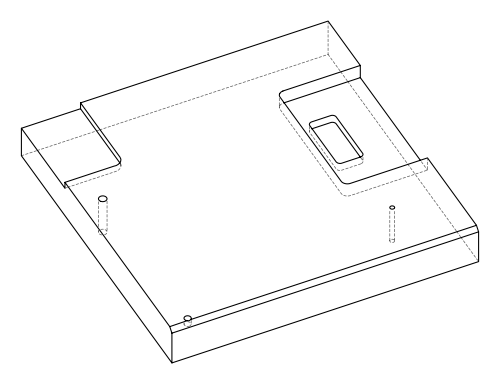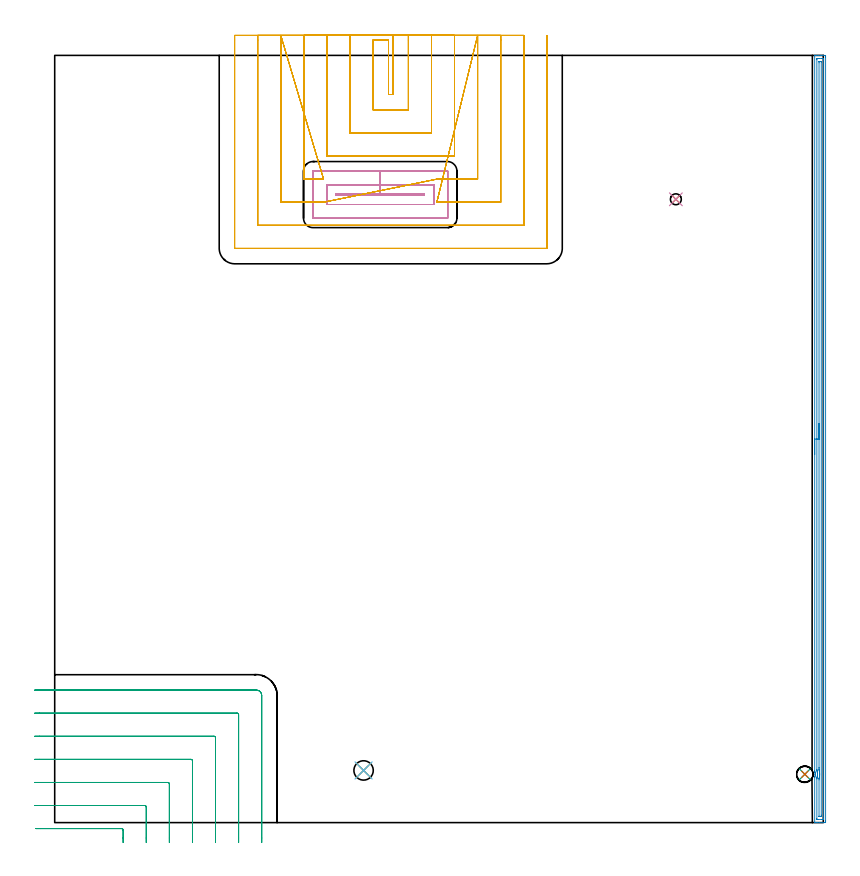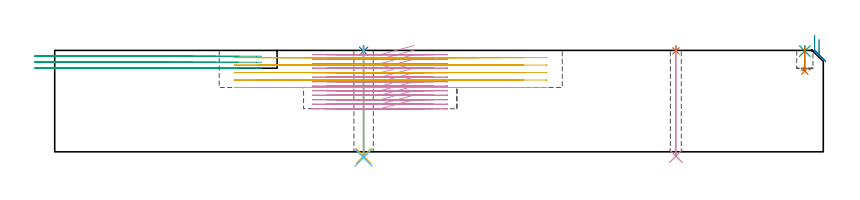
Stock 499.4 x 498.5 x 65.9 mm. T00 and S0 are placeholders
(PLAN: 11 operations, 7 tool changes, 70.2 min)
(1 SPOT_DRILL | STEP1HOLE | NXT0321_9005460120000 | 0.03 min | 0 mm3)
(2 SPOT_DRILL_1 | STEP1HOLE_1 | NXT0321_9005460120000 | 0.03 min | 2 mm3)
(3 SPOT_DRILL_2 | STEP1POCKET | NXT0321_9005460120000 | 0.03 min | 5 mm3)
(4 DRILL_THROUGH_HOLE_INTO_CENTER | STEP1HOLE | NXT0301_042 | 0.28 min | 2576 mm3)
(5 DRILL_THROUGH_HOLE_INTO_CENTER_1 | STEP1HOLE_1 | NXT0301_042 | 0.28 min | 2562 mm3)
(6 DRILL_TO_ENLARGE_THROUGH_HOLE | STEP1HOLE_1 | NXT0301_097 | 0.29 min | 5609 mm3)
(7 DRILL_BLIND_HOLE_INTO_CENTER | STEP1POCKET | NXT0301_077 | 0.06 min | 1069 mm3)
(8 AREA_MILL | FG_CHAMFER_SURFACE | UGT0205_001 | 12.16 min | 12564 mm3)
(9 MILL_CORNER_NOTCH_RECTANGULAR | CORNER_NOTCH_RECTANGULAR | UGT0201_136 | Follow Part, ap 5, ae 75% | 7.11 min | 160647 mm3)
(10 MILL_RECTANGULAR_POCKET | POCKET_RECTANGULAR_STRAIGHT | NXT0201_011 | Follow Part, ap 3, ae 75% | 15.13 min | 160785 mm3)
(11 MILL_SLOT | SLOT_PARTIAL_RECTANGULAR | UGT0201_136 | Follow Part, ap 5, ae 75% | 34.76 min | 624085 mm3)
(TOOL NXT0321_9005460120000 | NC Spot Drill, 142deg, 12mm, Carbide, Uncoated | D12 PA142 FL30 Z2)
(TOOL NXT0301_042 | Carbide Drill 7.1mm [860.1-0710-057A1-MM 2214] | D7.1 PA140 FL85 Z2)
(TOOL NXT0301_097 | Carbide Drill 12.6mm [860.1-1260-063A1-MM 2214] | D12.6 PA140 FL77 Z2)
(TOOL NXT0301_077 | Carbide Drill 10.6mm [860.1-1060-053A1-MM 2214] | D10.6 PA140 FL71 Z2)
(TOOL UGT0205_001 | Chamfer Mill 20 x 3 x 45 deg. | D20 FL50 Z2)
(TOOL UGT0201_136 | Carbide End Mill 20.0 | D20 FL30 Z4)
(TOOL NXT0201_011 | ENDMILL 12mm [2P460-1200-NA 1630] | D12 FL38 Z6)
(OP 1 SPOT_DRILL)
G17 G21 G94 G90
T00 M6
G54
G17 G0 G90 X403.6 Y405. S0 M3
G43 Z75.9 H0
G94 G81 G98 Z65.594 F250. R68.9
G80
M5
M2
(OP 2 SPOT_DRILL_1)
G17 G21 G94 G90
T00 M6
G54
G17 G0 G90 X200.7 Y33.9 S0 M3
G43 Z75.9 H0
G94 G81 G98 Z65.349 F250. R68.9
G80
M5
M2
(OP 3 SPOT_DRILL_2)
G17 G21 G94 G90
T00 M6
G54
G17 G0 G90 X487.4 Y31.4 S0 M3
G43 Z75.9 H0
G94 G81 G98 Z65.444 F250. R68.9
G80
M5
M2
(OP 4 DRILL_THROUGH_HOLE_INTO_CENTER)
G17 G21 G94 G90
T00 M6
G54
G17 G0 G90 X403.6 Y405. S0 M3
G43 Z75.9 H1
G94 G73 G98 Z-2.792 F250. Q6.869 R67.9
G80
M5
M2
(OP 5 DRILL_THROUGH_HOLE_INTO_CENTER_1)
G17 G21 G94 G90
T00 M6
G54
G17 G0 G90 X200.7 Y33.9 S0 M3
G43 Z75.9 H1
G94 G73 G98 Z-2.792 F250. Q6.869 R67.9
G80
M5
M2
(OP 6 DRILL_TO_ENLARGE_THROUGH_HOLE)
G17 G21 G94 G90
T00 M6
G54
G17 G0 G90 X200.7 Y33.9 S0 M3
G43 Z75.9 H1
G94 G73 G98 Z-3.793 F250. Q11.616 R67.9
G80
M5
M2
(OP 7 DRILL_BLIND_HOLE_INTO_CENTER)
G17 G21 G94 G90
T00 M6
G54
G17 G0 G90 X487.4 Y31.4 S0 M3
G43 Z75.9 H1
G94 G81 G98 Z52.4 F250. R67.9
G80
M5
M2
(OP 8 AREA_MILL)
G17 G21 G94 G90
T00 M6
G54
G17 G0 G90 X493.8 Y239.202 S1061 M3
G43 Z75.9 H0
G94 G1 Y239.24 Z75.028 F250.
Y239.354 Z74.163
Y239.543 Z73.312
Y239.805 Z72.48
Y240.139 Z71.674
Y240.542 Z70.9
Y241.01 Z70.164
Y241.541 Z69.472
Y242.131 Z68.829
Y242.774 Z68.239
Y243.466 Z67.708
Y244.202 Z67.24
Y244.976 Z66.837
Y245.782 Z66.503
Y246.614 Z66.241
Y247.465 Z66.052
Y248.33 Z65.938
Y249.202 Z65.9
Y498.316
X493.803 Y498.492 Z65.888
X493.808 Y498.493 Z65.883
X494.18 Y498.5 Z65.519
X494.417 Z65.283
X495.144 Z64.551
X496.39 Z63.307
X497.791 Z61.904
X498.414 Z61.282
X500.178 Z59.519
X500.438 Y498.497 Z59.259
X500.892 Y498.49 Z58.806
X500.895 Y498.332 Z58.803
X500.899 Y497.869 Z58.801
X500.9 Y497.4 Z58.8
Y1.057
X500.899 Y0.631 Z58.801
X500.895 Y0.168 Z58.803
X500.892 Y0.01 Z58.806
X500.438 Y0. Z59.259
X496.909 Z62.786
X495.508 Z64.188
X495.144 Z64.551
X494.417 Z65.283
X494.181 Z65.519
X493.808 Y0.007 Z65.883
X493.803 Y0.008 Z65.888
X493.8 Y0.184 Z65.9
Y29.25
X493.805 Y29.377 Z65.889
X493.858 Y29.534 Z65.841
X493.939 Y29.779 Z65.76
X494.057 Y30.228 Z65.641
X494.139 Y30.673 Z65.559
X494.162 Y30.924 Z65.531
X494.169 Y31.011 Z65.521
X494.181 Y31.122 Z65.512
X494.182 Y31.193 Z65.511
X494.18 Y31.324 Z65.504
X494.181 Y31.372
Y31.415 Z65.502
X494.182 Y31.459 Z65.504
Y31.461
X494.183 Y31.515
X494.184 Y31.569 Z65.507
X494.17 Y31.797 Z65.526
X494.159 Y31.932 Z65.536
X494.153 Y32.016 Z65.542
X494.106 Y32.305 Z65.591
X494.08 Y32.464 Z65.618
X494.042 Y32.62 Z65.657
X493.988 Y32.827 Z65.706
X493.968 Y32.91 Z65.727
X493.826 Y33.344 Z65.869
X493.805 Y33.422 Z65.89
X493.8 Y33.719 Z65.9
Y249.202
X495.214 Z64.486
X495.215 Y496.009 Z64.485
Y496.08
X495.221 Y496.482 Z64.479
X495.618 Y496.495 Z64.082
X496.027 Y496.498 Z63.673
X496.495 Y496.5 Z63.205
X498.673 Y496.499 Z61.027
X499.144 Y496.497 Z60.556
X499.378 Y496.49 Z60.322
X499.479 Y496.461 Z60.221
X499.485 Y496.152 Z60.215
Y496.08
Y2.491
Y2.42
X499.479 Y2.018 Z60.221
X499.082 Y2.005 Z60.618
X498.673 Y2.002 Z61.027
X498.205 Y2. Z61.495
X496.027 Y2.001 Z63.673
X495.555 Y2.003 Z64.145
X495.322 Y2.01 Z64.378
X495.221 Y2.039 Z64.479
X495.215 Y2.348 Z64.485
Y2.42
Y28.355
X495.219 Y28.767 Z64.481
X495.221 Y28.868 Z64.479
X495.237 Y28.958 Z64.463
X495.275 Y29.117 Z64.425
X495.387 Y29.573 Z64.313
X495.441 Y29.843 Z64.259
X495.497 Y30.144 Z64.203
X495.556 Y30.621 Z64.144
X495.591 Y31.038 Z64.109
X495.596 Y31.474 Z64.104
X495.577 Y31.932 Z64.123
X495.532 Y32.434 Z64.168
X495.466 Y32.827 Z64.234
X495.406 Y33.135 Z64.294
X495.305 Y33.559 Z64.395
X495.261 Y33.721 Z64.439
X495.234 Y33.824 Z64.466
X495.221 Y33.877 Z64.479
X495.219 Y33.927 Z64.481
X495.216 Y34.133 Z64.484
X495.214 Y34.544 Z64.486
Y34.615
Y249.202
X496.628 Z63.072
X496.629 Y493.681 Z63.071
X496.633 Y494.291 Z63.067
X496.635 Y494.432 Z63.065
X496.641 Y494.49 Z63.059
X496.707 Y494.496 Z62.993
X496.909 Y494.498 Z62.791
X497.585 Y494.5 Z62.115
X497.791 Y494.499 Z61.909
X497.997 Y494.497 Z61.703
X498.055 Y494.493 Z61.645
X498.066 Y494.489 Z61.634
X498.068 Y494.484 Z61.632
X498.07 Y494.462 Z61.63
X498.071 Y494.386 Z61.629
X498.072 Y494.291 Z61.628
X498.071 Y4.819 Z61.629
X498.067 Y4.209 Z61.633
X498.065 Y4.068 Z61.635
X498.059 Y4.009 Z61.641
X497.993 Y4.004 Z61.707
X497.791 Y4.002 Z61.909
X497.115 Y4. Z62.585
X496.909 Y4.001 Z62.791
X496.703 Y4.003 Z62.997
X496.645 Y4.007 Z63.055
X496.634 Y4.011 Z63.066
X496.632 Y4.016 Z63.068
X496.63 Y4.038 Z63.07
X496.629 Y4.114 Z63.071
X496.628 Y4.209 Z63.072
X496.629 Y27.744 Z63.071
X496.634 Y28.355 Z63.066
X496.636 Y28.496 Z63.064
X496.658 Y28.61 Z63.042
X496.72 Y28.898 Z62.98
X496.796 Y29.249 Z62.904
X496.814 Y29.346 Z62.886
X496.909 Y29.9 Z62.791
X496.936 Y30.117 Z62.764
X496.938 Y30.144 Z62.762
X497.004 Y30.942 Z62.696
X497.007 Y31.038 Z62.693
X497.01 Y31.43 Z62.69
X497.001 Y31.839 Z62.699
X496.995 Y31.932 Z62.705
X496.927 Y32.809 Z62.773
X496.924 Y32.827 Z62.776
X496.909 Y32.928 Z62.791
X496.758 Y33.721 Z62.942
X496.719 Y33.913 Z62.981
X496.636 Y34.312 Z63.064
X496.632 Y34.615 Z63.068
X496.63 Y34.898 Z63.07
X496.629 Y35.51 Z63.071
Y35.794
X496.628 Y249.202 Z63.072
Y250.073 Z63.11
Y250.938 Z63.223
Y251.79 Z63.412
Y252.622 Z63.675
Y253.428 Z64.008
Y254.202 Z64.411
Y254.938 Z64.88
Y255.63 Z65.411
Y256.273 Z66.
Y256.862 Z66.644
Y257.393 Z67.336
Y257.862 Z68.072
Y258.265 Z68.845
Y258.599 Z69.651
Y258.861 Z70.483
Y259.05 Z71.335
Y259.164 Z72.2
Y259.202 Z73.072
G0 Z75.9
M5
M2
(OP 9 MILL_CORNER_NOTCH_RECTANGULAR)
G17 G21 G94 G90
T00 M6
G54
G17 G0 G90 X44.5 Y-13. S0 M3
G43 Z76.043 H0
Z62.129
G94 G1 Y-10. F250.
Y-4.893 F500.
G3 X43.507 Y-3.9 R1.
G1 X-9.208
X-12.208 F250.
G0 Z76.043
X59.5 Y-13.
Z62.129
G1 Y-10.
Y10.107 F500.
G3 X58.507 Y11.1 R1.
G1 X-10.
X-13. F250.
G0 Z76.043
X74.5 Y-13.
Z62.129
G1 Y-10.
Y25.107 F500.
G3 X73.507 Y26.1 R1.
G1 X-10.
X-13. F250.
G0 Z76.043
X89.5 Y-13.
Z62.129
G1 Y-10.
Y40.106 F500.
G3 X88.506 Y41.1 R1.
G1 X-10.
X-13. F250.
G0 Z76.043
X104.5 Y-13.
Z62.129
G1 Y-10.
Y55.106 F500.
G3 X103.506 Y56.1 R1.
G1 X-10.
X-13. F250.
G0 Z76.043
X119.5 Y-13.
Z62.129
G1 Y-10.
Y70.105 F500.
G3 X118.505 Y71.1 R1.
G1 X-10.
X-13. F250.
G0 Z76.043
X134.5 Y-13.
Z62.129
G1 Y-10.
Y82.6 F500.
G3 X131. Y86.1 R3.5
G1 X-10.
X-13. F250.
G0 Z76.043
X44.5 Y-13.
Z58.214
G1 Y-10.
Y-4.893 F500.
G3 X43.507 Y-3.9 R1.
G1 X-9.208
X-12.208 F250.
G0 Z76.043
X59.5 Y-13.
Z58.214
G1 Y-10.
Y10.107 F500.
G3 X58.507 Y11.1 R1.
G1 X-10.
X-13. F250.
G0 Z76.043
X74.5 Y-13.
Z58.214
G1 Y-10.
Y25.107 F500.
G3 X73.507 Y26.1 R1.
G1 X-10.
X-13. F250.
G0 Z76.043
X89.5 Y-13.
Z58.214
G1 Y-10.
Y40.106 F500.
G3 X88.506 Y41.1 R1.
G1 X-10.
X-13. F250.
G0 Z76.043
X104.5 Y-13.
Z58.214
G1 Y-10.
Y55.106 F500.
G3 X103.506 Y56.1 R1.
G1 X-10.
X-13. F250.
G0 Z76.043
X119.5 Y-13.
Z58.214
G1 Y-10.
Y70.105 F500.
G3 X118.505 Y71.1 R1.
G1 X-10.
X-13. F250.
G0 Z76.043
X134.5 Y-13.
Z58.214
G1 Y-10.
Y82.6 F500.
G3 X131. Y86.1 R3.5
G1 X-10.
X-13. F250.
G0 Z76.043
X44.5 Y-13.
Z54.3
G1 Y-10.
Y-4.893 F500.
G3 X43.507 Y-3.9 R1.
G1 X-9.208
X-12.208 F250.
G0 Z76.043
X59.5 Y-13.
Z54.3
G1 Y-10.
Y10.107 F500.
G3 X58.507 Y11.1 R1.
G1 X-10.
X-13. F250.
G0 Z76.043
X74.5 Y-13.
Z54.3
G1 Y-10.
Y25.107 F500.
G3 X73.507 Y26.1 R1.
G1 X-10.
X-13. F250.
G0 Z76.043
X89.5 Y-13.
Z54.3
G1 Y-10.
Y40.106 F500.
G3 X88.506 Y41.1 R1.
G1 X-10.
X-13. F250.
G0 Z76.043
X104.5 Y-13.
Z54.3
G1 Y-10.
Y55.106 F500.
G3 X103.506 Y56.1 R1.
G1 X-10.
X-13. F250.
G0 Z76.043
X119.5 Y-13.
Z54.3
G1 Y-10.
Y70.105 F500.
G3 X118.505 Y71.1 R1.
G1 X-10.
X-13. F250.
G0 Z76.043
X134.5 Y-13.
Z54.3
G1 Y-10.
Y82.6 F500.
G3 X131. Y86.1 R3.5
G1 X-10.
X-13. F250.
G0 Z76.043
M5
M2
(OP 10 MILL_RECTANGULAR_POCKET)
G17 G21 G94 G90
T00 M6
G54
G17 G0 G90 X233.618 Y408.5 S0 M3
G43 Z76.043 H1
Z69.043
G94 G1 X211.5 Z63.117 F250.
X182.7 F500.
Y407.6
X240.3
Y408.5
X211.5
Y414.5
X176.7
Y401.6
X246.3
Y414.5
X211.5
Y423.5
X167.8
X167.745 Y423.495
X167.705 Y423.455
X167.7 Y423.4
Y392.7
X167.705 Y392.645
X167.745 Y392.605
X167.8 Y392.6
X255.2
X255.255 Y392.605
X255.295 Y392.645
X255.3 Y392.7
Y423.4
X255.295 Y423.455
X255.255 Y423.495
X255.2 Y423.5
X211.5
X210.5
G0 X233.618 Y408.5 Z66.117
G1 X211.5 Z60.19 F250.
X182.7 F500.
Y407.6
X240.3
Y408.5
X211.5
Y414.5
X176.7
Y401.6
X246.3
Y414.5
X211.5
Y423.5
X167.8
X167.745 Y423.495
X167.705 Y423.455
X167.7 Y423.4
Y392.7
X167.705 Y392.645
X167.745 Y392.605
X167.8 Y392.6
X255.2
X255.255 Y392.605
X255.295 Y392.645
X255.3 Y392.7
Y423.4
X255.295 Y423.455
X255.255 Y423.495
X255.2 Y423.5
X211.5
X210.5
G0 X233.618 Y408.5 Z63.19
G1 X211.5 Z57.264 F250.
X182.7 F500.
Y407.6
X240.3
Y408.5
X211.5
Y414.5
X176.7
Y401.6
X246.3
Y414.5
X211.5
Y423.5
X167.8
X167.745 Y423.495
X167.705 Y423.455
X167.7 Y423.4
Y392.7
X167.705 Y392.645
X167.745 Y392.605
X167.8 Y392.6
X255.2
X255.255 Y392.605
X255.295 Y392.645
X255.3 Y392.7
Y423.4
X255.295 Y423.455
X255.255 Y423.495
X255.2 Y423.5
X211.5
X210.5
G0 X233.618 Y408.5 Z60.264
G1 X211.5 Z54.338 F250.
X182.7 F500.
Y407.6
X240.3
Y408.5
X211.5
Y414.5
X176.7
Y401.6
X246.3
Y414.5
X211.5
Y423.5
X167.8
X167.745 Y423.495
X167.705 Y423.455
X167.7 Y423.4
Y392.7
X167.705 Y392.645
X167.745 Y392.605
X167.8 Y392.6
X255.2
X255.255 Y392.605
X255.295 Y392.645
X255.3 Y392.7
Y423.4
X255.295 Y423.455
X255.255 Y423.495
X255.2 Y423.5
X211.5
X210.5
G0 X233.618 Y408.5 Z57.338
G1 X211.5 Z51.411 F250.
X182.7 F500.
Y407.6
X240.3
Y408.5
X211.5
Y414.5
X176.7
Y401.6
X246.3
Y414.5
X211.5
Y423.5
X167.8
X167.745 Y423.495
X167.705 Y423.455
X167.7 Y423.4
Y392.7
X167.705 Y392.645
X167.745 Y392.605
X167.8 Y392.6
X255.2
X255.255 Y392.605
X255.295 Y392.645
X255.3 Y392.7
Y423.4
X255.295 Y423.455
X255.255 Y423.495
X255.2 Y423.5
X211.5
X210.5
G0 X233.618 Y408.5 Z54.411
G1 X211.5 Z48.485 F250.
X182.7 F500.
Y407.6
X240.3
Y408.5
X211.5
Y414.5
X176.7
Y401.6
X246.3
Y414.5
X211.5
Y423.5
X167.8
X167.745 Y423.495
X167.705 Y423.455
X167.7 Y423.4
Y392.7
X167.705 Y392.645
X167.745 Y392.605
X167.8 Y392.6
X255.2
X255.255 Y392.605
X255.295 Y392.645
X255.3 Y392.7
Y423.4
X255.295 Y423.455
X255.255 Y423.495
X255.2 Y423.5
X211.5
X210.5
G0 X233.618 Y408.5 Z51.485
G1 X211.5 Z45.558 F250.
X182.7 F500.
Y407.6
X240.3
Y408.5
X211.5
Y414.5
X176.7
Y401.6
X246.3
Y414.5
X211.5
Y423.5
X167.8
X167.745 Y423.495
X167.705 Y423.455
X167.7 Y423.4
Y392.7
X167.705 Y392.645
X167.745 Y392.605
X167.8 Y392.6
X255.2
X255.255 Y392.605
X255.295 Y392.645
X255.3 Y392.7
Y423.4
X255.295 Y423.455
X255.255 Y423.495
X255.2 Y423.5
X211.5
X210.5
G0 X233.618 Y408.5 Z48.558
G1 X211.5 Z42.632 F250.
X182.7 F500.
Y407.6
X240.3
Y408.5
X211.5
Y414.5
X176.7
Y401.6
X246.3
Y414.5
X211.5
Y423.5
X167.8
X167.745 Y423.495
X167.705 Y423.455
X167.7 Y423.4
Y392.7
X167.705 Y392.645
X167.745 Y392.605
X167.8 Y392.6
X255.2
X255.255 Y392.605
X255.295 Y392.645
X255.3 Y392.7
Y423.4
X255.295 Y423.455
X255.255 Y423.495
X255.2 Y423.5
X211.5
X210.5
G0 X233.618 Y408.5 Z45.632
G1 X211.5 Z39.706 F250.
X182.7 F500.
Y407.6
X240.3
Y408.5
X211.5
Y414.5
X176.7
Y401.6
X246.3
Y414.5
X211.5
Y423.5
X167.8
X167.745 Y423.495
X167.705 Y423.455
X167.7 Y423.4
Y392.7
X167.705 Y392.645
X167.745 Y392.605
X167.8 Y392.6
X255.2
X255.255 Y392.605
X255.295 Y392.645
X255.3 Y392.7
Y423.4
X255.295 Y423.455
X255.255 Y423.495
X255.2 Y423.5
X211.5
X210.5
G0 X233.618 Y408.5 Z42.706
G1 X211.5 Z36.779 F250.
X182.7 F500.
Y407.6
X240.3
Y408.5
X211.5
Y414.5
X176.7
Y401.6
X246.3
Y414.5
X211.5
Y423.5
X167.8
X167.745 Y423.495
X167.705 Y423.455
X167.7 Y423.4
Y392.7
X167.705 Y392.645
X167.745 Y392.605
X167.8 Y392.6
X255.2
X255.255 Y392.605
X255.295 Y392.645
X255.3 Y392.7
Y423.4
X255.295 Y423.455
X255.255 Y423.495
X255.2 Y423.5
X211.5
X210.5
G0 X233.618 Y408.5 Z39.779
G1 X211.5 Z33.853 F250.
X182.7 F500.
Y407.6
X240.3
Y408.5
X211.5
Y414.5
X176.7
Y401.6
X246.3
Y414.5
X211.5
Y423.5
X167.8
X167.745 Y423.495
X167.705 Y423.455
X167.7 Y423.4
Y392.7
X167.705 Y392.645
X167.745 Y392.605
X167.8 Y392.6
X255.2
X255.255 Y392.605
X255.295 Y392.645
X255.3 Y392.7
Y423.4
X255.295 Y423.455
X255.255 Y423.495
X255.2 Y423.5
X211.5
X210.5
G0 X233.618 Y408.5 Z36.853
G1 X211.5 Z30.926 F250.
X182.7 F500.
Y407.6
X240.3
Y408.5
X211.5
Y414.5
X176.7
Y401.6
X246.3
Y414.5
X211.5
Y423.5
X167.8
X167.745 Y423.495
X167.705 Y423.455
X167.7 Y423.4
Y392.7
X167.705 Y392.645
X167.745 Y392.605
X167.8 Y392.6
X255.2
X255.255 Y392.605
X255.295 Y392.645
X255.3 Y392.7
Y423.4
X255.295 Y423.455
X255.255 Y423.495
X255.2 Y423.5
X211.5
X210.5
G0 X233.618 Y408.5 Z33.926
G1 X211.5 Z28. F250.
X182.7 F500.
Y407.6
X240.3
Y408.5
X211.5
Y414.5
X176.7
Y401.6
X246.3
Y414.5
X211.5
Y423.5
X167.8
X167.745 Y423.495
X167.705 Y423.455
X167.7 Y423.4
Y392.7
X167.705 Y392.645
X167.745 Y392.605
X167.8 Y392.6
X255.2
X255.255 Y392.605
X255.295 Y392.645
X255.3 Y392.7
Y423.4
X255.295 Y423.455
X255.255 Y423.495
X255.2 Y423.5
X211.5
X210.5
G0 Z76.043
M5
M2
(OP 11 MILL_SLOT)
G17 G21 G94 G90
T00 M6
G54
G17 G0 G90 X219.8 Y511.5 S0 M3
G43 Z76.043 H0
Z61.195
G94 G1 Y508.5 F250.
Y473.1 F500.
X216.9
Y508.5
X206.9
Y463.1
X229.8
Y508.5
Y511.5 F250.
X191.9
Y508.5
Y448.1 F500.
X244.8
Y508.5
Y511.5 F250.
X176.9
Y508.5
Y433.1 F500.
X259.8
Y508.5
Y511.5 F250.
X161.9
Y508.5
Y418.1 F500.
X171.7
X174.7 F250.
X146.9 Y511.5 F500.
Y508.5 F250.
Y403.1 F500.
X171.7
X174.7 F250.
X248.3 Y418.1 F500.
X251.3 F250.
X274.8 F500.
Y508.5
Y511.5 F250.
X248.3 Y403.1 F500.
X251.3 F250.
X289.8 F500.
Y508.5
Y511.5 F250.
X131.9
Y508.5
Y388.1 F500.
X304.8
Y508.5
Y511.5 F250.
X116.9
Y508.5
Y373.2 F500.
X116.905 Y373.145
X116.945 Y373.105
X117. Y373.1
X319.7
X319.755 Y373.105
X319.795 Y373.145
X319.8 Y373.2
Y508.5
Y511.5 F250.
G0 X219.8 Z56.346
G1 Y508.5
Y473.1 F500.
X216.9
Y508.5
X206.9
Y463.1
X229.8
Y508.5
Y511.5 F250.
X191.9
Y508.5
Y448.1 F500.
X244.8
Y508.5
Y511.5 F250.
X176.9
Y508.5
Y433.1 F500.
X259.8
Y508.5
Y511.5 F250.
X161.9
Y508.5
Y418.1 F500.
X171.7
X174.7 F250.
X146.9 Y511.5 F500.
Y508.5 F250.
Y403.1 F500.
X171.7
X174.7 F250.
X248.3 Y418.1 F500.
X251.3 F250.
X274.8 F500.
Y508.5
Y511.5 F250.
X248.3 Y403.1 F500.
X251.3 F250.
X289.8 F500.
Y508.5
Y511.5 F250.
X131.9
Y508.5
Y388.1 F500.
X304.8
Y508.5
Y511.5 F250.
X116.9
Y508.5
Y373.2 F500.
X116.905 Y373.145
X116.945 Y373.105
X117. Y373.1
X319.7
X319.755 Y373.105
X319.795 Y373.145
X319.8 Y373.2
Y508.5
Y511.5 F250.
G0 X219.8 Z51.497
G1 Y508.5
Y473.1 F500.
X216.9
Y508.5
X206.9
Y463.1
X229.8
Y508.5
Y511.5 F250.
X191.9
Y508.5
Y448.1 F500.
X244.8
Y508.5
Y511.5 F250.
X176.9
Y508.5
Y433.1 F500.
X259.8
Y508.5
Y511.5 F250.
X161.9
Y508.5
Y418.1 F500.
X171.7
X174.7 F250.
X146.9 Y511.5 F500.
Y508.5 F250.
Y403.1 F500.
X171.7
X174.7 F250.
X248.3 Y418.1 F500.
X251.3 F250.
X274.8 F500.
Y508.5
Y511.5 F250.
X248.3 Y403.1 F500.
X251.3 F250.
X289.8 F500.
Y508.5
Y511.5 F250.
X131.9
Y508.5
Y388.1 F500.
X304.8
Y508.5
Y511.5 F250.
X116.9
Y508.5
Y373.2 F500.
X116.905 Y373.145
X116.945 Y373.105
X117. Y373.1
X319.7
X319.755 Y373.105
X319.795 Y373.145
X319.8 Y373.2
Y508.5
Y511.5 F250.
G0 X219.8 Z46.649
G1 Y508.5
Y473.1 F500.
X216.9
Y508.5
X206.9
Y463.1
X229.8
Y508.5
Y511.5 F250.
X191.9
Y508.5
Y448.1 F500.
X244.8
Y508.5
Y511.5 F250.
X176.9
Y508.5
Y433.1 F500.
X259.8
Y508.5
Y511.5 F250.
X161.9
Y508.5
Y418.1 F500.
X171.7
X174.7 F250.
X146.9 Y511.5 F500.
Y508.5 F250.
Y403.1 F500.
X171.7
X174.7 F250.
X248.3 Y418.1 F500.
X251.3 F250.
X274.8 F500.
Y508.5
Y511.5 F250.
X248.3 Y403.1 F500.
X251.3 F250.
X289.8 F500.
Y508.5
Y511.5 F250.
X131.9
Y508.5
Y388.1 F500.
X304.8
Y508.5
Y511.5 F250.
X116.9
Y508.5
Y373.2 F500.
X116.905 Y373.145
X116.945 Y373.105
X117. Y373.1
X319.7
X319.755 Y373.105
X319.795 Y373.145
X319.8 Y373.2
Y508.5
Y511.5 F250.
G0 X219.8 Z41.8
G1 Y508.5
Y473.1 F500.
X216.9
Y508.5
X206.9
Y463.1
X229.8
Y508.5
Y511.5 F250.
X191.9
Y508.5
Y448.1 F500.
X244.8
Y508.5
Y511.5 F250.
X176.9
Y508.5
Y433.1 F500.
X259.8
Y508.5
Y511.5 F250.
X161.9
Y508.5
Y418.1 F500.
X171.7
X174.7 F250.
X146.9 Y511.5 F500.
Y508.5 F250.
Y403.1 F500.
X171.7
X174.7 F250.
X248.3 Y418.1 F500.
X251.3 F250.
X274.8 F500.
Y508.5
Y511.5 F250.
X248.3 Y403.1 F500.
X251.3 F250.
X289.8 F500.
Y508.5
Y511.5 F250.
X131.9
Y508.5
Y388.1 F500.
X304.8
Y508.5
Y511.5 F250.
X116.9
Y508.5
Y373.2 F500.
X116.905 Y373.145
X116.945 Y373.105
X117. Y373.1
X319.7
X319.755 Y373.105
X319.795 Y373.145
X319.8 Y373.2
Y508.5
Y511.5 F250.
G0 Z76.043
M5
M2
